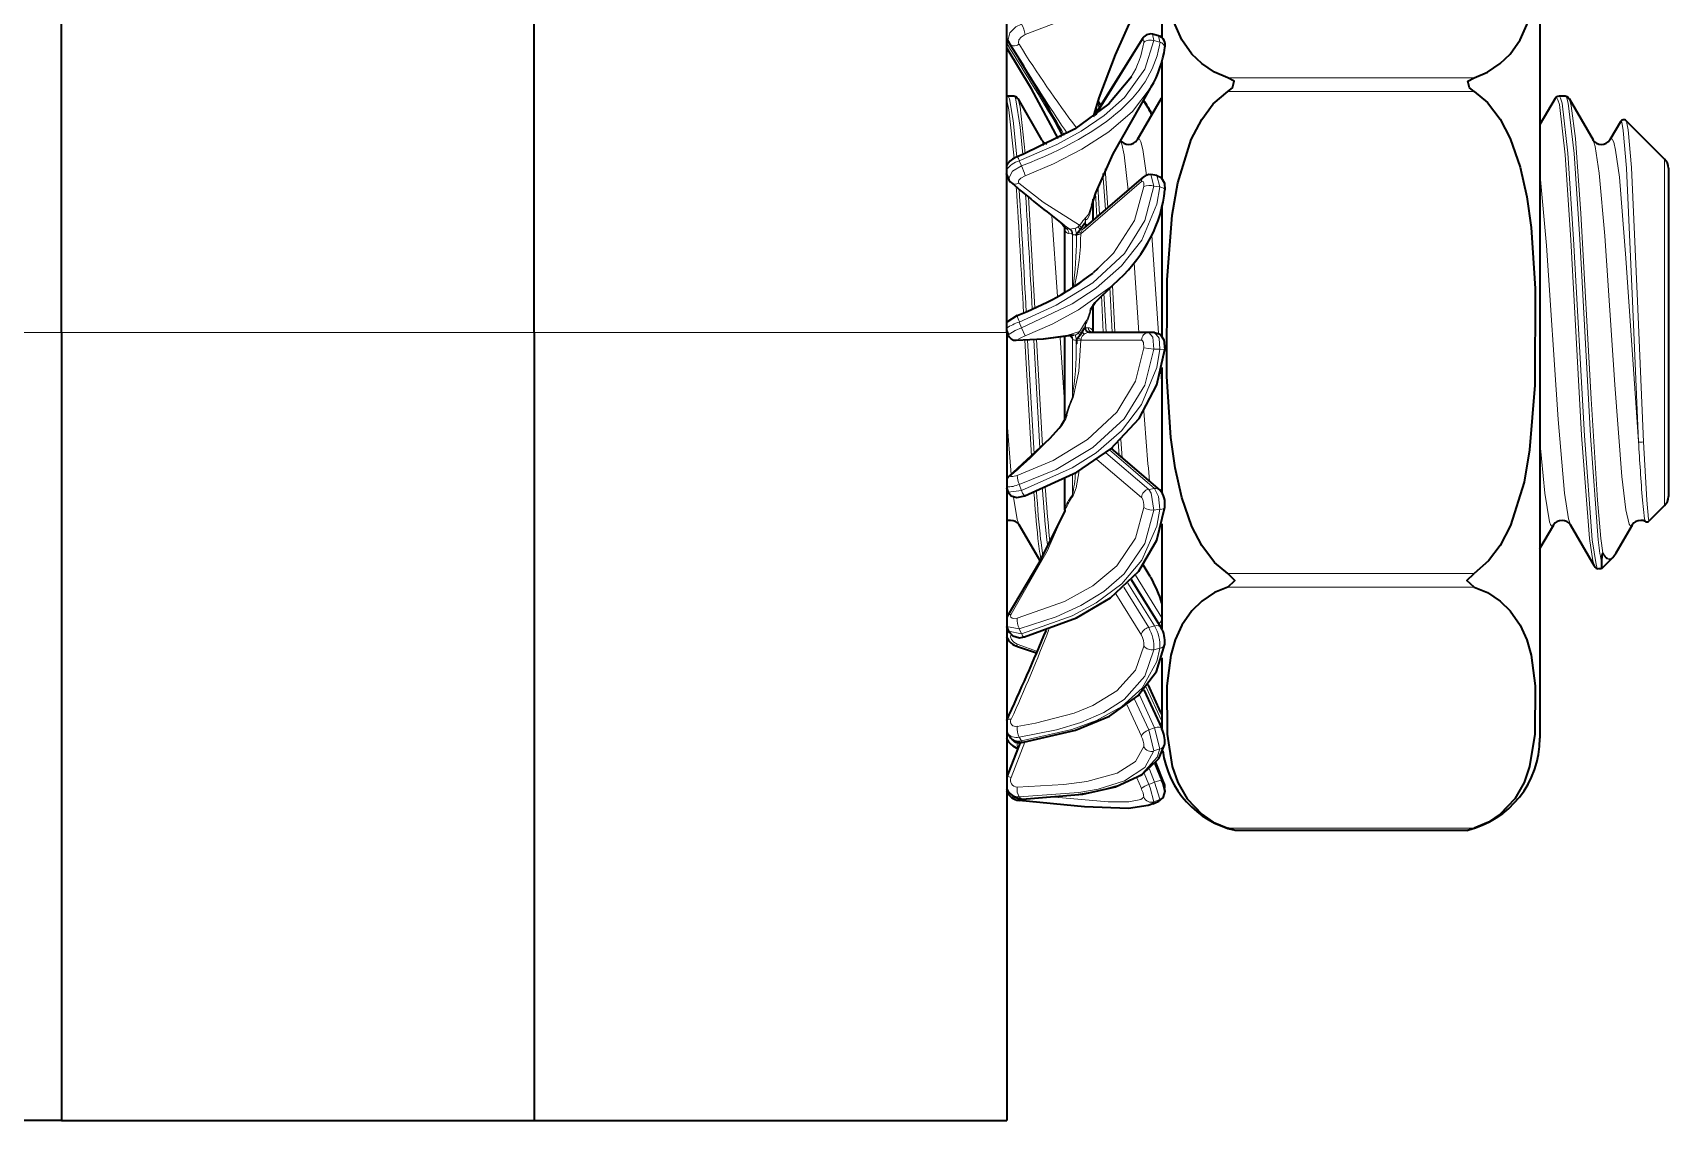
# Model space of a CAD drawing. Extents: x 218 to 1434, y 54 to 743.
# Drawn here: x 257.86 to 268.24, y 405.03 to 411.93 of the extents above; entities that cross this region are included whole.
import ezdxf

# ---------------------------------------------------------------- set-up
doc = ezdxf.new("R2010")
doc.units = 0

msp = doc.modelspace()

# ---------------------------------------------------------------- linework, layer by layer
at = {"color": 7, "lineweight": 35}
for p, q in [((258.045, 410.03), (258.045, 430.97)), ((261.045, 410.03), (261.045, 430.97)), ((264.045, 410.03), (264.045, 430.97))]:
    msp.add_line(p, q, dxfattribs=at)
at = {"color": 7, "lineweight": 35, "ltscale": 0.160492}
for p, q in [((258.045, 410.03), (258.045, 416.45)), ((261.045, 410.03), (261.045, 416.45))]:
    msp.add_line(p, q, dxfattribs=at)
at = {"color": 7, "lineweight": 35, "ltscale": 0.00821}
msp.add_line((265.03, 412.23), (265.03, 411.901), dxfattribs=at)
at = {"color": 7, "lineweight": 35, "ltscale": 0.11937}
msp.add_line((267.43, 412.23), (267.43, 407.455), dxfattribs=at)
at = {"color": 7, "lineweight": 13, "ltscale": 0.000178842}
msp.add_line((264.044, 411.868), (264.048, 411.862), dxfattribs=at)
at = {"color": 7, "lineweight": 35, "ltscale": 0.000723988}
msp.add_line((264.046, 411.893), (264.06, 411.868), dxfattribs=at)
at = {"color": 7, "lineweight": 13, "ltscale": 0.000432022}
msp.add_line((264.048, 411.862), (264.055, 411.877), dxfattribs=at)
at = {"color": 7, "lineweight": 35, "ltscale": 0.000127849}
msp.add_line((264.06, 411.868), (264.063, 411.863), dxfattribs=at)
at = {"color": 7, "lineweight": 35, "ltscale": 0.004242}
msp.add_line((264.153, 411.72), (264.063, 411.863), dxfattribs=at)
at = {"color": 7, "lineweight": 35, "ltscale": 0.014264}
msp.add_line((264.904, 411.891), (264.603, 411.406), dxfattribs=at)
at = {"color": 7, "lineweight": 13, "ltscale": 0.013687}
msp.add_line((264.9, 411.878), (264.612, 411.412), dxfattribs=at)
at = {"color": 7, "lineweight": 13, "ltscale": 0.000342669}
msp.add_line((264.9, 411.878), (264.904, 411.891), dxfattribs=at)
at = {"color": 7, "lineweight": 13, "ltscale": 0.001056}
msp.add_line((264.98, 411.882), (264.971, 411.923), dxfattribs=at)
at = {"color": 7, "lineweight": 35, "ltscale": 0.000962209}
msp.add_line((265.008, 411.913), (264.971, 411.923), dxfattribs=at)
at = {"color": 7, "lineweight": 13, "ltscale": 0.000962981}
msp.add_line((265.017, 411.872), (264.98, 411.882), dxfattribs=at)
at = {"color": 7, "lineweight": 13, "ltscale": 0.001048}
msp.add_line((265.008, 411.913), (265.017, 411.872), dxfattribs=at)
at = {"color": 7, "lineweight": 13, "ltscale": 0.000391014}
msp.add_line((265.022, 411.908), (265.03, 411.921), dxfattribs=at)
at = {"color": 7, "lineweight": 35, "ltscale": 0.000196307}
msp.add_line((264.048, 411.833), (264.045, 411.84), dxfattribs=at)
at = {"color": 7, "lineweight": 35, "ltscale": 0.018457}
msp.add_line((265.03, 411.748), (265.03, 411.01), dxfattribs=at)
at = {"color": 7, "lineweight": 13, "ltscale": 0.039132}
for p, q in [((267.013, 411.647), (265.448, 411.647)), ((267.013, 411.56), (265.448, 411.56)), ((267.013, 408.5), (265.448, 408.5)), ((267.013, 408.414), (265.448, 408.414)), ((267.013, 406.884), (265.448, 406.884))]:
    msp.add_line(p, q, dxfattribs=at)
at = {"color": 7, "lineweight": 35, "ltscale": 0.000257631}
for p, q in [((264.956, 411.58), (264.962, 411.588)), ((264.956, 408.481), (264.962, 408.472))]:
    msp.add_line(p, q, dxfattribs=at)
at = {"color": 7, "lineweight": 35, "ltscale": 0.000151504}
msp.add_line((264.045, 411.53), (264.051, 411.53), dxfattribs=at)
at = {"color": 7, "lineweight": 35, "ltscale": 0.000986481}
for p, q in [((264.09, 411.53), (264.051, 411.53)), ((267.59, 411.53), (267.551, 411.53))]:
    msp.add_line(p, q, dxfattribs=at)
at = {"color": 7, "lineweight": 35, "ltscale": 0.007572}
for p, q in [((264.115, 411.514), (264.267, 411.252)), ((267.615, 411.514), (267.767, 411.252))]:
    msp.add_line(p, q, dxfattribs=at)
at = {"color": 7, "lineweight": 13, "ltscale": 0.000941076}
msp.add_line((264.613, 411.469), (264.619, 411.431), dxfattribs=at)
at = {"color": 7, "lineweight": 13, "ltscale": 0.00115}
msp.add_line((264.622, 411.496), (264.632, 411.452), dxfattribs=at)
at = {"color": 7, "lineweight": 35, "ltscale": 0.000937337}
msp.add_line((264.623, 411.5), (264.642, 411.468), dxfattribs=at)
at = {"color": 7, "lineweight": 35, "ltscale": 0.007571}
msp.add_line((265.026, 411.514), (264.874, 411.252), dxfattribs=at)
at = {"color": 7, "lineweight": 35, "ltscale": 0.000183145}
msp.add_line((265.026, 411.514), (265.03, 411.52), dxfattribs=at)
at = {"color": 7, "lineweight": 13, "ltscale": 0.000171831}
msp.add_line((265.03, 411.519), (265.026, 411.514), dxfattribs=at)
at = {"color": 7, "lineweight": 35, "ltscale": 0.004765}
msp.add_line((267.526, 411.514), (267.43, 411.349), dxfattribs=at)
at = {"color": 7, "lineweight": 35, "ltscale": 0.00333}
msp.add_line((267.941, 411.367), (267.874, 411.252), dxfattribs=at)
at = {"color": 7, "lineweight": 35, "ltscale": 0.008616}
msp.add_line((268.221, 411.13), (267.977, 411.373), dxfattribs=at)
at = {"color": 7, "lineweight": 35, "ltscale": 0.000608872}
msp.add_line((264.396, 411.29), (264.384, 411.269), dxfattribs=at)
at = {"color": 7, "lineweight": 13, "ltscale": 0.051595}
msp.add_line((268.221, 411.13), (268.221, 409.066), dxfattribs=at)
at = {"color": 7, "lineweight": 35, "ltscale": 0.000908734}
msp.add_line((264.042, 411.039), (264.056, 411.005), dxfattribs=at)
at = {"color": 7, "lineweight": 13, "ltscale": 0.000902737}
msp.add_line((264.125, 411.12), (264.139, 411.087), dxfattribs=at)
at = {"color": 7, "lineweight": 13, "ltscale": 0.005711}
msp.add_line((264.656, 411.038), (264.672, 410.81), dxfattribs=at)
at = {"color": 7, "lineweight": 13, "ltscale": 0.006147}
msp.add_line((264.671, 411.069), (264.688, 410.824), dxfattribs=at)
at = {"color": 7, "lineweight": 13, "ltscale": 0.001884}
msp.add_line((264.98, 410.959), (264.96, 411.032), dxfattribs=at)
at = {"color": 7, "lineweight": 35, "ltscale": 0.000940671}
msp.add_line((264.997, 411.027), (264.96, 411.032), dxfattribs=at)
at = {"color": 7, "lineweight": 13, "ltscale": 0.001866}
msp.add_line((264.998, 411.026), (265.017, 410.954), dxfattribs=at)
at = {"color": 7, "lineweight": 35, "ltscale": 0.048939}
msp.add_line((268.245, 411.073), (268.245, 409.115), dxfattribs=at)
at = {"color": 7, "lineweight": 13, "ltscale": 0.012673}
msp.add_line((264.9, 410.988), (264.516, 410.657), dxfattribs=at)
at = {"color": 7, "lineweight": 35, "ltscale": 0.012537}
msp.add_line((264.914, 411.018), (264.534, 410.691), dxfattribs=at)
at = {"color": 7, "lineweight": 13, "ltscale": 0.004521}
msp.add_line((264.623, 410.958), (264.634, 410.778), dxfattribs=at)
at = {"color": 7, "lineweight": 13, "ltscale": 0.000943004}
msp.add_line((265.017, 410.954), (264.98, 410.959), dxfattribs=at)
at = {"color": 7, "lineweight": 13, "ltscale": 0.017628}
msp.add_line((264.183, 410.89), (264.224, 410.186), dxfattribs=at)
at = {"color": 7, "lineweight": 13, "ltscale": 0.000493188}
msp.add_line((264.593, 410.871), (264.592, 410.852), dxfattribs=at)
at = {"color": 7, "lineweight": 13, "ltscale": 0.002763}
msp.add_line((264.592, 410.741), (264.592, 410.852), dxfattribs=at)
at = {"color": 7, "lineweight": 35, "ltscale": 0.00331}
msp.add_line((264.594, 410.743), (264.594, 410.876), dxfattribs=at)
at = {"color": 7, "lineweight": 13, "ltscale": 0.003861}
msp.add_line((264.608, 410.917), (264.617, 410.763), dxfattribs=at)
at = {"color": 7, "lineweight": 35, "ltscale": 0.020493}
msp.add_line((265.03, 410.827), (265.03, 410.007), dxfattribs=at)
at = {"color": 7, "lineweight": 13, "ltscale": 0.012858}
msp.add_line((264.368, 410.258), (264.331, 410.771), dxfattribs=at)
at = {"color": 7, "lineweight": 13, "ltscale": 0.001573}
msp.add_line((264.38, 410.734), (264.425, 410.689), dxfattribs=at)
at = {"color": 7, "lineweight": 13, "ltscale": 0.000244788}
msp.add_line((264.514, 410.718), (264.508, 410.71), dxfattribs=at)
at = {"color": 7, "lineweight": 35, "ltscale": 0.000612081}
msp.add_line((264.524, 410.702), (264.539, 410.722), dxfattribs=at)
at = {"color": 7, "lineweight": 13, "ltscale": 0.000542227}
msp.add_line((264.546, 410.742), (264.539, 410.722), dxfattribs=at)
at = {"color": 7, "lineweight": 13, "ltscale": 9.69684e-05}
msp.add_line((264.539, 410.722), (264.542, 410.721), dxfattribs=at)
at = {"color": 7, "lineweight": 13, "ltscale": 0.000112608}
msp.add_line((264.546, 410.719), (264.542, 410.721), dxfattribs=at)
at = {"color": 7, "lineweight": 13, "ltscale": 0.000365451}
msp.add_line((264.546, 410.742), (264.546, 410.757), dxfattribs=at)
at = {"color": 7, "lineweight": 13, "ltscale": 0.000575256}
msp.add_line((264.546, 410.719), (264.546, 410.742), dxfattribs=at)
at = {"color": 7, "lineweight": 13, "ltscale": 0.000329152}
msp.add_line((264.546, 410.719), (264.557, 410.712), dxfattribs=at)
at = {"color": 7, "lineweight": 13, "ltscale": 0.000354117}
msp.add_line((264.546, 410.719), (264.55, 410.706), dxfattribs=at)
at = {"color": 7, "lineweight": 13, "ltscale": 0.001134}
msp.add_line((264.445, 410.685), (264.409, 410.712), dxfattribs=at)
at = {"color": 7, "lineweight": 35, "ltscale": 0.000991058}
msp.add_line((264.414, 410.654), (264.414, 410.694), dxfattribs=at)
at = {"color": 7, "lineweight": 35, "ltscale": 0.009224}
msp.add_line((264.414, 410.285), (264.414, 410.654), dxfattribs=at)
at = {"color": 7, "lineweight": 13, "ltscale": 0.000120964}
msp.add_line((264.415, 410.693), (264.419, 410.689), dxfattribs=at)
at = {"color": 7, "lineweight": 13, "ltscale": 0.000537223}
msp.add_line((264.415, 410.693), (264.417, 410.672), dxfattribs=at)
at = {"color": 7, "lineweight": 13, "ltscale": 0.000276973}
msp.add_line((264.417, 410.672), (264.424, 410.664), dxfattribs=at)
at = {"color": 7, "lineweight": 13, "ltscale": 0.009633}
msp.add_line((264.417, 410.287), (264.417, 410.672), dxfattribs=at)
at = {"color": 7, "lineweight": 13, "ltscale": 0.000154879}
msp.add_line((264.425, 410.689), (264.419, 410.689), dxfattribs=at)
at = {"color": 7, "lineweight": 13, "ltscale": 0.000513363}
msp.add_line((264.445, 410.685), (264.425, 410.689), dxfattribs=at)
at = {"color": 7, "lineweight": 13, "ltscale": 0.000493463}
msp.add_line((264.458, 410.655), (264.438, 410.659), dxfattribs=at)
at = {"color": 7, "lineweight": 13, "ltscale": 4.73084e-05}
msp.add_line((264.447, 410.685), (264.445, 410.685), dxfattribs=at)
at = {"color": 7, "lineweight": 13, "ltscale": 0.000818168}
msp.add_line((264.479, 410.691), (264.447, 410.685), dxfattribs=at)
at = {"color": 7, "lineweight": 13, "ltscale": 0.000119536}
msp.add_line((264.462, 410.654), (264.458, 410.655), dxfattribs=at)
at = {"color": 7, "lineweight": 13, "ltscale": 0.008475}
msp.add_line((264.462, 410.315), (264.462, 410.654), dxfattribs=at)
at = {"color": 7, "lineweight": 13, "ltscale": 0.000457804}
msp.add_line((264.489, 410.643), (264.488, 410.625), dxfattribs=at)
at = {"color": 7, "lineweight": 35, "ltscale": 0.000195469}
msp.add_line((264.494, 410.662), (264.489, 410.656), dxfattribs=at)
at = {"color": 7, "lineweight": 35, "ltscale": 0.00010376}
msp.add_line((264.489, 410.651), (264.489, 410.656), dxfattribs=at)
at = {"color": 7, "lineweight": 35, "ltscale": 0.000201416}
msp.add_line((264.489, 410.643), (264.489, 410.651), dxfattribs=at)
at = {"color": 7, "lineweight": 35, "ltscale": 0.000655598}
msp.add_line((264.494, 410.662), (264.511, 410.683), dxfattribs=at)
at = {"color": 7, "lineweight": 13, "ltscale": 0.000326582}
msp.add_line((264.508, 410.71), (264.499, 410.701), dxfattribs=at)
at = {"color": 7, "lineweight": 13, "ltscale": 0.000553808}
msp.add_line((264.511, 410.683), (264.499, 410.701), dxfattribs=at)
at = {"color": 7, "lineweight": 35, "ltscale": 0.000364686}
msp.add_line((264.511, 410.683), (264.519, 410.694), dxfattribs=at)
at = {"color": 7, "lineweight": 13, "ltscale": 0.000184437}
msp.add_line((264.516, 410.657), (264.517, 410.664), dxfattribs=at)
at = {"color": 7, "lineweight": 35, "ltscale": 0.000218273}
msp.add_line((264.524, 410.702), (264.519, 410.694), dxfattribs=at)
at = {"color": 7, "lineweight": 13, "ltscale": 0.0156}
msp.add_line((265.008, 410.025), (264.966, 410.647), dxfattribs=at)
at = {"color": 7, "lineweight": 35, "ltscale": 0.00101}
msp.add_line((264.624, 410.435), (264.593, 410.409), dxfattribs=at)
at = {"color": 7, "lineweight": 13, "ltscale": 0.011061}
msp.add_line((264.883, 410.03), (264.854, 410.472), dxfattribs=at)
at = {"color": 7, "lineweight": 13, "ltscale": 0.007109}
msp.add_line((264.7, 410.315), (264.715, 410.031), dxfattribs=at)
at = {"color": 7, "lineweight": 35, "ltscale": 0.001347}
msp.add_line((264.716, 410.329), (264.756, 410.366), dxfattribs=at)
at = {"color": 7, "lineweight": 13, "ltscale": 0.007475}
msp.add_line((264.716, 410.33), (264.732, 410.031), dxfattribs=at)
at = {"color": 7, "lineweight": 13, "ltscale": 0.003934}
msp.add_line((264.592, 410.043), (264.592, 410.2), dxfattribs=at)
at = {"color": 7, "lineweight": 35, "ltscale": 0.004365}
msp.add_line((264.594, 410.03), (264.594, 410.205), dxfattribs=at)
at = {"color": 7, "lineweight": 13, "ltscale": 0.00583}
msp.add_line((264.646, 410.264), (264.658, 410.031), dxfattribs=at)
at = {"color": 7, "lineweight": 13, "ltscale": 0.006238}
msp.add_line((264.662, 410.28), (264.676, 410.031), dxfattribs=at)
at = {"color": 7, "lineweight": 35, "ltscale": 0.001982}
msp.add_line((264.111, 410.138), (264.045, 410.095), dxfattribs=at)
at = {"color": 7, "lineweight": 13, "ltscale": 0.000992786}
msp.add_line((264.125, 410.096), (264.139, 410.059), dxfattribs=at)
at = {"color": 7, "lineweight": 13, "ltscale": 0.001528}
msp.add_line((264.546, 410.097), (264.514, 410.045), dxfattribs=at)
at = {"color": 7, "lineweight": 13, "ltscale": 0.000308231}
msp.add_line((264.546, 410.085), (264.546, 410.097), dxfattribs=at)
at = {"color": 7, "lineweight": 13, "ltscale": 0.075}
for p, q in [((258.045, 410.03), (255.045, 410.03)), ((258.045, 410.03), (261.045, 410.03)), ((261.045, 410.03), (264.045, 410.03))]:
    msp.add_line(p, q, dxfattribs=at)
at = {"color": 7, "lineweight": 35, "ltscale": 0.125}
for p, q in [((258.045, 410.03), (258.045, 405.03)), ((258.045, 410.03), (258.045, 405.03)), ((261.045, 410.03), (261.045, 405.03)), ((261.045, 410.03), (261.045, 405.03)), ((264.045, 410.03), (264.045, 405.03))]:
    msp.add_line(p, q, dxfattribs=at)
at = {"color": 7, "lineweight": 35, "ltscale": 0.000698303}
msp.add_line((264.045, 410.04), (264.054, 410.014), dxfattribs=at)
at = {"color": 7, "lineweight": 13, "ltscale": 0.001392}
msp.add_line((264.139, 410.059), (264.162, 410.008), dxfattribs=at)
at = {"color": 7, "lineweight": 13, "ltscale": 0.011039}
msp.add_line((264.414, 409.555), (264.385, 409.996), dxfattribs=at)
at = {"color": 7, "lineweight": 35, "ltscale": 0.013058}
msp.add_line((264.414, 409.478), (264.414, 410), dxfattribs=at)
at = {"color": 7, "lineweight": 13, "ltscale": 0.012652}
msp.add_line((264.417, 409.494), (264.417, 410), dxfattribs=at)
at = {"color": 7, "lineweight": 13, "ltscale": 0.00037083}
msp.add_line((264.458, 409.995), (264.447, 410.006), dxfattribs=at)
at = {"color": 7, "lineweight": 13, "ltscale": 0.000320915}
msp.add_line((264.458, 409.995), (264.457, 410.008), dxfattribs=at)
at = {"color": 7, "lineweight": 13, "ltscale": 0.00016727}
msp.add_line((264.462, 409.99), (264.458, 409.995), dxfattribs=at)
at = {"color": 7, "lineweight": 13, "ltscale": 0.009237}
msp.add_line((264.462, 409.99), (264.462, 409.621), dxfattribs=at)
at = {"color": 7, "lineweight": 13, "ltscale": 0.00073323}
msp.add_line((264.489, 409.986), (264.479, 410.014), dxfattribs=at)
at = {"color": 7, "lineweight": 35, "ltscale": 0.000200363}
msp.add_line((264.494, 409.993), (264.489, 409.987), dxfattribs=at)
at = {"color": 7, "lineweight": 35, "ltscale": 0.0001091}
msp.add_line((264.489, 409.986), (264.489, 409.982), dxfattribs=at)
at = {"color": 7, "lineweight": 35, "ltscale": 0.000661528}
msp.add_line((264.494, 409.993), (264.511, 410.014), dxfattribs=at)
at = {"color": 7, "lineweight": 13, "ltscale": 0.000585033}
msp.add_line((264.494, 409.993), (264.517, 409.988), dxfattribs=at)
at = {"color": 7, "lineweight": 13, "ltscale": 0.00035937}
msp.add_line((264.508, 410.036), (264.499, 410.026), dxfattribs=at)
at = {"color": 7, "lineweight": 13, "ltscale": 0.000418114}
msp.add_line((264.511, 410.014), (264.499, 410.026), dxfattribs=at)
at = {"color": 7, "lineweight": 13, "ltscale": 0.0002656}
msp.add_line((264.514, 410.045), (264.508, 410.036), dxfattribs=at)
at = {"color": 7, "lineweight": 13, "ltscale": 0.000370909}
msp.add_line((264.519, 410.026), (264.508, 410.036), dxfattribs=at)
at = {"color": 7, "lineweight": 35, "ltscale": 0.00038327}
msp.add_line((264.511, 410.014), (264.519, 410.026), dxfattribs=at)
at = {"color": 7, "lineweight": 13, "ltscale": 0.00019353}
msp.add_line((264.516, 409.981), (264.517, 409.988), dxfattribs=at)
at = {"color": 7, "lineweight": 35, "ltscale": 0.000236686}
msp.add_line((264.524, 410.035), (264.519, 410.026), dxfattribs=at)
at = {"color": 7, "lineweight": 35, "ltscale": 0.000702497}
msp.add_line((264.524, 410.035), (264.539, 410.059), dxfattribs=at)
at = {"color": 7, "lineweight": 13, "ltscale": 0.00052441}
msp.add_line((264.524, 410.035), (264.537, 410.019), dxfattribs=at)
at = {"color": 7, "lineweight": 13, "ltscale": 0.000665593}
msp.add_line((264.546, 410.085), (264.539, 410.059), dxfattribs=at)
at = {"color": 7, "lineweight": 13, "ltscale": 9.68332e-05}
msp.add_line((264.539, 410.059), (264.542, 410.06), dxfattribs=at)
at = {"color": 7, "lineweight": 13, "ltscale": 9.99713e-05}
msp.add_line((264.546, 410.06), (264.542, 410.06), dxfattribs=at)
at = {"color": 7, "lineweight": 13, "ltscale": 0.000617218}
msp.add_line((264.546, 410.06), (264.546, 410.085), dxfattribs=at)
at = {"color": 7, "lineweight": 13, "ltscale": 0.000405121}
msp.add_line((264.546, 410.06), (264.563, 410.06), dxfattribs=at)
at = {"color": 7, "lineweight": 35, "ltscale": 0.009521}
msp.add_line((264.947, 410.03), (264.566, 410.03), dxfattribs=at)
at = {"color": 7, "lineweight": 13, "ltscale": 0.000316775}
msp.add_line((264.592, 410.043), (264.592, 410.03), dxfattribs=at)
at = {"color": 7, "lineweight": 13, "ltscale": 0.00032398}
msp.add_line((264.594, 410.03), (264.592, 410.043), dxfattribs=at)
at = {"color": 7, "lineweight": 35, "ltscale": 0.000931549}
msp.add_line((264.984, 410.03), (264.947, 410.03), dxfattribs=at)
at = {"color": 7, "lineweight": 13, "ltscale": 0.000417403}
msp.add_line((264.106, 409.98), (264.122, 409.984), dxfattribs=at)
at = {"color": 7, "lineweight": 13, "ltscale": 0.01844}
msp.add_line((264.161, 409.982), (264.202, 409.245), dxfattribs=at)
at = {"color": 7, "lineweight": 13, "ltscale": 0.018079}
msp.add_line((264.178, 409.982), (264.219, 409.26), dxfattribs=at)
at = {"color": 7, "lineweight": 13, "ltscale": 0.017236}
msp.add_line((264.217, 409.984), (264.256, 409.295), dxfattribs=at)
at = {"color": 7, "lineweight": 13, "ltscale": 0.016854}
msp.add_line((264.235, 409.985), (264.272, 409.311), dxfattribs=at)
at = {"color": 7, "lineweight": 13, "ltscale": 0.000110637}
msp.add_line((264.489, 409.958), (264.488, 409.954), dxfattribs=at)
at = {"color": 7, "lineweight": 35, "ltscale": 0.000582886}
msp.add_line((264.489, 409.982), (264.489, 409.958), dxfattribs=at)
at = {"color": 7, "lineweight": 13, "ltscale": 0.000681799}
msp.add_line((264.489, 409.982), (264.516, 409.981), dxfattribs=at)
at = {"color": 7, "lineweight": 13, "ltscale": 0.009604}
msp.add_line((264.9, 409.982), (264.516, 409.981), dxfattribs=at)
at = {"color": 7, "lineweight": 13, "ltscale": 0.001623}
msp.add_line((264.916, 409.932), (264.98, 409.924), dxfattribs=at)
at = {"color": 7, "lineweight": 13, "ltscale": 0.000936217}
msp.add_line((265.017, 409.925), (264.98, 409.924), dxfattribs=at)
at = {"color": 7, "lineweight": 13, "ltscale": 0.000788781}
msp.add_line((265.017, 409.925), (265.049, 409.922), dxfattribs=at)
at = {"color": 7, "lineweight": 13, "ltscale": 0.002364}
msp.add_line((265.03, 409.688), (265.024, 409.782), dxfattribs=at)
at = {"color": 7, "lineweight": 35, "ltscale": 0.019843}
msp.add_line((265.03, 409.808), (265.03, 409.014), dxfattribs=at)
at = {"color": 7, "lineweight": 13, "ltscale": 0.000222666}
msp.add_line((264.462, 409.621), (264.464, 409.612), dxfattribs=at)
at = {"color": 7, "lineweight": 13, "ltscale": 0.008814}
msp.add_line((264.073, 409.128), (264.045, 409.48), dxfattribs=at)
at = {"color": 7, "lineweight": 13, "ltscale": 0.000403508}
msp.add_line((264.417, 409.494), (264.415, 409.478), dxfattribs=at)
at = {"color": 7, "lineweight": 13, "ltscale": 0.008927}
msp.add_line((264.947, 409.034), (264.675, 409.267), dxfattribs=at)
at = {"color": 7, "lineweight": 13, "ltscale": 0.009426}
msp.add_line((264.697, 409.285), (264.984, 409.039), dxfattribs=at)
at = {"color": 7, "lineweight": 35, "ltscale": 0.010164}
msp.add_line((264.709, 409.294), (265.017, 409.029), dxfattribs=at)
at = {"color": 7, "lineweight": 13, "ltscale": 0.000340132}
msp.add_line((264.716, 409.3), (264.717, 409.287), dxfattribs=at)
at = {"color": 7, "lineweight": 13, "ltscale": 0.002077}
msp.add_line((264.753, 409.334), (264.758, 409.251), dxfattribs=at)
at = {"color": 7, "lineweight": 13, "ltscale": 0.002881}
msp.add_line((264.77, 409.35), (264.777, 409.235), dxfattribs=at)
at = {"color": 7, "lineweight": 13, "ltscale": 0.009292}
msp.add_line((268.087, 409.337), (268.108, 408.966), dxfattribs=at)
at = {"color": 7, "lineweight": 13, "ltscale": 0.00927}
msp.add_line((264.9, 408.983), (264.618, 409.224), dxfattribs=at)
at = {"color": 7, "lineweight": 35, "ltscale": 0.00053834}
msp.add_line((264.058, 409.115), (264.045, 409.099), dxfattribs=at)
at = {"color": 7, "lineweight": 13, "ltscale": 0.000424876}
msp.add_line((264.074, 409.123), (264.058, 409.115), dxfattribs=at)
at = {"color": 7, "lineweight": 13, "ltscale": 0.000978518}
msp.add_line((264.125, 409.065), (264.139, 409.028), dxfattribs=at)
at = {"color": 7, "lineweight": 35, "ltscale": 0.005003}
msp.add_line((264.414, 408.902), (264.414, 409.102), dxfattribs=at)
at = {"color": 7, "lineweight": 13, "ltscale": 0.004425}
msp.add_line((264.417, 408.926), (264.417, 409.103), dxfattribs=at)
at = {"color": 7, "lineweight": 13, "ltscale": 0.003185}
msp.add_line((264.462, 409.127), (264.462, 408.999), dxfattribs=at)
at = {"color": 7, "lineweight": 13, "ltscale": 0.003364}
msp.add_line((268.221, 409.066), (268.221, 408.931), dxfattribs=at)
at = {"color": 7, "lineweight": 35, "ltscale": 0.003191}
msp.add_line((268.245, 409.115), (268.245, 408.988), dxfattribs=at)
at = {"color": 7, "lineweight": 35, "ltscale": 0.000709274}
msp.add_line((264.044, 409.043), (264.054, 409.017), dxfattribs=at)
at = {"color": 7, "lineweight": 13, "ltscale": 0.00214}
msp.add_line((264.054, 409.017), (264.139, 409.028), dxfattribs=at)
at = {"color": 7, "lineweight": 13, "ltscale": 0.000265548}
msp.add_line((264.462, 408.999), (264.464, 408.989), dxfattribs=at)
at = {"color": 7, "lineweight": 13, "ltscale": 0.000939914}
msp.add_line((264.984, 409.039), (264.947, 409.034), dxfattribs=at)
at = {"color": 7, "lineweight": 13, "ltscale": 0.000325617}
msp.add_line((264.415, 408.915), (264.414, 408.902), dxfattribs=at)
at = {"color": 7, "lineweight": 13, "ltscale": 0.000253592}
msp.add_line((264.418, 408.908), (264.414, 408.899), dxfattribs=at)
at = {"color": 7, "lineweight": 35, "ltscale": 8.36454e-05}
msp.add_line((264.415, 408.902), (264.414, 408.899), dxfattribs=at)
at = {"color": 7, "lineweight": 13, "ltscale": 0.000288735}
msp.add_line((264.417, 408.926), (264.415, 408.915), dxfattribs=at)
at = {"color": 7, "lineweight": 13, "ltscale": 0.000946257}
msp.add_line((265.017, 408.908), (264.98, 408.902), dxfattribs=at)
at = {"color": 7, "lineweight": 35, "ltscale": 0.003435}
msp.add_line((268.221, 408.931), (268.124, 408.834), dxfattribs=at)
at = {"color": 7, "lineweight": 35, "ltscale": 0.006609}
msp.add_line((264.257, 408.58), (264.124, 408.809), dxfattribs=at)
at = {"color": 7, "lineweight": 35, "ltscale": 0.01664}
msp.add_line((265.03, 408.815), (265.03, 408.149), dxfattribs=at)
at = {"color": 7, "lineweight": 35, "ltscale": 0.004302}
msp.add_line((267.43, 408.66), (267.517, 408.809), dxfattribs=at)
at = {"color": 7, "lineweight": 35, "ltscale": 0.00757}
msp.add_line((267.776, 408.547), (267.624, 408.809), dxfattribs=at)
at = {"color": 7, "lineweight": 35, "ltscale": 0.005112}
msp.add_line((267.914, 408.632), (268.017, 408.809), dxfattribs=at)
at = {"color": 7, "lineweight": 13, "ltscale": 0.002584}
msp.add_line((264.261, 408.714), (264.274, 408.611), dxfattribs=at)
at = {"color": 7, "lineweight": 13, "ltscale": 0.001151}
msp.add_line((264.3, 408.714), (264.306, 408.668), dxfattribs=at)
at = {"color": 7, "lineweight": 13, "ltscale": 0.000675882}
msp.add_line((264.317, 408.723), (264.321, 408.696), dxfattribs=at)
at = {"color": 7, "lineweight": 13, "ltscale": 0.002306}
msp.add_line((267.817, 408.723), (267.829, 408.632), dxfattribs=at)
at = {"color": 7, "lineweight": 35, "ltscale": 0.002151}
msp.add_line((264.956, 408.481), (264.912, 408.555), dxfattribs=at)
at = {"color": 7, "lineweight": 35, "ltscale": 0.002551}
msp.add_line((267.892, 408.602), (267.82, 408.53), dxfattribs=at)
at = {"color": 7, "lineweight": 35, "ltscale": 0.001141}
msp.add_line((267.82, 408.576), (267.82, 408.53), dxfattribs=at)
at = {"color": 7, "lineweight": 35, "ltscale": 0.000130483}
msp.add_line((267.829, 408.632), (267.826, 408.628), dxfattribs=at)
at = {"color": 7, "lineweight": 13, "ltscale": 0.000780697}
msp.add_line((267.914, 408.632), (267.896, 408.607), dxfattribs=at)
at = {"color": 7, "lineweight": 13, "ltscale": 0.008003}
msp.add_line((264.815, 408.44), (264.984, 408.168), dxfattribs=at)
at = {"color": 7, "lineweight": 35, "ltscale": 0.008998}
msp.add_line((264.836, 408.462), (265.026, 408.156), dxfattribs=at)
at = {"color": 7, "lineweight": 13, "ltscale": 0.007965}
msp.add_line((264.862, 408.49), (265.03, 408.22), dxfattribs=at)
at = {"color": 7, "lineweight": 35, "ltscale": 0.000491333}
msp.add_line((267.82, 408.53), (267.801, 408.53), dxfattribs=at)
at = {"color": 7, "lineweight": 13, "ltscale": 0.00768}
msp.add_line((264.9, 408.11), (264.738, 408.371), dxfattribs=at)
at = {"color": 7, "lineweight": 13, "ltscale": 0.007522}
msp.add_line((264.947, 408.158), (264.788, 408.414), dxfattribs=at)
at = {"color": 7, "lineweight": 35, "ltscale": 0.000194602}
msp.add_line((264.048, 408.228), (264.045, 408.221), dxfattribs=at)
at = {"color": 7, "lineweight": 13, "ltscale": 0.002106}
msp.add_line((264.125, 408.149), (264.043, 408.165), dxfattribs=at)
at = {"color": 7, "lineweight": 35, "ltscale": 0.000861842}
msp.add_line((264.043, 408.165), (264.056, 408.134), dxfattribs=at)
at = {"color": 7, "lineweight": 13, "ltscale": 0.002113}
msp.add_line((264.056, 408.134), (264.139, 408.118), dxfattribs=at)
at = {"color": 7, "lineweight": 13, "ltscale": 0.000863501}
msp.add_line((264.125, 408.149), (264.139, 408.118), dxfattribs=at)
at = {"color": 7, "lineweight": 13, "ltscale": 0.00096073}
msp.add_line((264.984, 408.168), (264.947, 408.158), dxfattribs=at)
at = {"color": 7, "lineweight": 13, "ltscale": 0.003414}
msp.add_line((264.24, 408.006), (264.111, 408.052), dxfattribs=at)
at = {"color": 7, "lineweight": 35, "ltscale": 0.003206}
msp.add_line((264.234, 407.994), (264.114, 408.036), dxfattribs=at)
at = {"color": 7, "lineweight": 13, "ltscale": 0.000967825}
msp.add_line((265.017, 408.027), (264.98, 408.017), dxfattribs=at)
at = {"color": 7, "lineweight": 35, "ltscale": 0.011279}
msp.add_line((265.03, 407.966), (265.03, 407.515), dxfattribs=at)
at = {"color": 7, "lineweight": 13, "ltscale": 0.005365}
msp.add_line((264.947, 407.508), (264.857, 407.703), dxfattribs=at)
at = {"color": 7, "lineweight": 13, "ltscale": 0.005788}
msp.add_line((264.887, 407.731), (264.984, 407.521), dxfattribs=at)
at = {"color": 7, "lineweight": 35, "ltscale": 0.006752}
msp.add_line((264.916, 407.762), (265.029, 407.517), dxfattribs=at)
at = {"color": 7, "lineweight": 13, "ltscale": 0.005951}
msp.add_line((264.93, 407.779), (265.03, 407.563), dxfattribs=at)
at = {"color": 7, "lineweight": 35, "ltscale": 0.004863}
msp.add_line((265.023, 407.618), (264.943, 407.795), dxfattribs=at)
at = {"color": 7, "lineweight": 13, "ltscale": 0.00542}
msp.add_line((264.9, 407.468), (264.809, 407.665), dxfattribs=at)
at = {"color": 7, "lineweight": 35, "ltscale": 0.000448503}
msp.add_line((265.023, 407.618), (265.03, 407.601), dxfattribs=at)
at = {"color": 7, "lineweight": 35, "ltscale": 0.000206131}
msp.add_line((264.045, 407.497), (264.049, 407.49), dxfattribs=at)
at = {"color": 7, "lineweight": 13, "ltscale": 0.000983886}
msp.add_line((264.984, 407.521), (264.947, 407.508), dxfattribs=at)
at = {"color": 7, "lineweight": 13, "ltscale": 0.003465}
msp.add_line((264.98, 407.374), (264.947, 407.508), dxfattribs=at)
at = {"color": 7, "lineweight": 13, "ltscale": 0.003459}
msp.add_line((264.984, 407.521), (265.017, 407.387), dxfattribs=at)
at = {"color": 7, "lineweight": 35, "ltscale": 0.005855}
msp.add_line((264.131, 407.428), (264.045, 407.21), dxfattribs=at)
at = {"color": 7, "lineweight": 35, "ltscale": 0.000665599}
msp.add_line((264.049, 407.49), (264.062, 407.467), dxfattribs=at)
at = {"color": 7, "lineweight": 13, "ltscale": 0.006008}
msp.add_line((264.074, 407.206), (264.16, 407.431), dxfattribs=at)
at = {"color": 7, "lineweight": 13, "ltscale": 0.000405793}
msp.add_line((264.127, 407.419), (264.111, 407.423), dxfattribs=at)
at = {"color": 7, "lineweight": 13, "ltscale": 0.000667858}
msp.add_line((264.125, 407.461), (264.139, 407.438), dxfattribs=at)
at = {"color": 7, "lineweight": 13, "ltscale": 0.000990692}
msp.add_line((265.017, 407.387), (264.98, 407.374), dxfattribs=at)
at = {"color": 7, "lineweight": 35, "ltscale": 0.002905}
msp.add_line((264.986, 407.295), (265.03, 407.187), dxfattribs=at)
at = {"color": 7, "lineweight": 13, "ltscale": 0.002593}
msp.add_line((264.991, 407.3), (265.03, 407.204), dxfattribs=at)
at = {"color": 7, "lineweight": 35, "ltscale": 0.003585}
msp.add_line((265.045, 407.168), (264.992, 407.301), dxfattribs=at)
at = {"color": 7, "lineweight": 13, "ltscale": 0.00185}
msp.add_line((264.9, 407.136), (264.872, 407.204), dxfattribs=at)
at = {"color": 7, "lineweight": 13, "ltscale": 0.001904}
msp.add_line((264.947, 407.162), (264.918, 407.233), dxfattribs=at)
at = {"color": 7, "lineweight": 13, "ltscale": 0.002204}
msp.add_line((264.951, 407.258), (264.984, 407.177), dxfattribs=at)
at = {"color": 7, "lineweight": 13, "ltscale": 0.000184488}
msp.add_line((265.026, 407.198), (265.03, 407.204), dxfattribs=at)
at = {"color": 7, "lineweight": 13, "ltscale": 0.001018}
msp.add_line((265.03, 407.204), (265.046, 407.167), dxfattribs=at)
at = {"color": 7, "lineweight": 35, "ltscale": 0.000442916}
msp.add_line((264.071, 407.101), (264.085, 407.09), dxfattribs=at)
at = {"color": 7, "lineweight": 13, "ltscale": 0.00044777}
msp.add_line((264.125, 407.082), (264.139, 407.071), dxfattribs=at)
at = {"color": 7, "lineweight": 13, "ltscale": 0.00099873}
msp.add_line((264.984, 407.177), (264.947, 407.162), dxfattribs=at)
at = {"color": 7, "lineweight": 13, "ltscale": 0.000144123}
msp.add_line((264.139, 407.071), (264.145, 407.069), dxfattribs=at)
at = {"color": 7, "lineweight": 35, "ltscale": 0.000807506}
msp.add_line((264.973, 407.039), (264.943, 407.028), dxfattribs=at)
at = {"color": 7, "lineweight": 13, "ltscale": 0.001004}
msp.add_line((265.017, 407.066), (264.98, 407.051), dxfattribs=at)
at = {"color": 7, "lineweight": 35, "ltscale": 0.001228}
for p, q in [((265.495, 406.87), (265.448, 406.884)), ((266.966, 406.87), (267.013, 406.884))]:
    msp.add_line(p, q, dxfattribs=at)
at = {"color": 7, "lineweight": 35, "ltscale": 0.036768}
msp.add_line((266.966, 406.87), (265.495, 406.87), dxfattribs=at)
at = {"color": 7, "lineweight": 35, "ltscale": 0.075}
for p, q in [((258.045, 405.03), (255.045, 405.03)), ((258.045, 405.03), (261.045, 405.03)), ((261.045, 405.03), (264.045, 405.03))]:
    msp.add_line(p, q, dxfattribs=at)
at = {"color": 7, "lineweight": 13}
for points in [[(264.162, 411.92), (264.524, 412.059), (264.699, 412.146), (264.835, 412.233), (264.945, 412.329), (265.023, 412.443)], [(264.062, 411.865), (264.054, 411.89), (264.066, 411.931), (264.102, 411.969), (264.139, 411.987)], [(264.122, 411.859), (264.119, 411.868), (264.122, 411.887), (264.136, 411.905), (264.162, 411.92)], [(264.98, 411.882), (264.922, 411.7), (264.793, 411.522), (264.664, 411.407), (264.518, 411.308), (264.364, 411.224), (264.125, 411.12)], [(264.916, 411.869), (264.916, 411.883), (264.914, 411.887), (264.913, 411.888), (264.912, 411.888), (264.91, 411.888), (264.905, 411.884), (264.9, 411.878)], [(264.162, 411.024), (264.343, 411.101), (264.523, 411.193), (264.694, 411.304), (264.843, 411.433), (264.956, 411.58)], [(264.045, 411.505), (264.059, 411.443), (264.092, 411.136)], [(264.051, 411.53), (264.052, 411.53), (264.055, 411.528), (264.057, 411.525), (264.063, 411.512), (264.087, 411.376), (264.109, 411.144)], [(264.09, 411.53), (264.092, 411.53), (264.095, 411.528), (264.098, 411.523), (264.104, 411.507), (264.131, 411.332), (264.147, 411.159)], [(264.115, 411.514), (264.12, 411.502), (264.13, 411.462), (264.163, 411.166)], [(267.533, 411.52), (267.535, 411.52), (267.537, 411.519), (267.54, 411.515), (267.544, 411.506), (267.553, 411.476), (267.59, 411.158), (267.626, 410.618), (267.694, 409.378), (267.744, 408.722)], [(267.551, 411.53), (267.553, 411.53), (267.554, 411.529), (267.557, 411.525), (267.561, 411.516), (267.57, 411.486), (267.607, 411.167), (267.643, 410.623), (267.712, 409.375), (267.761, 408.714)], [(267.59, 411.53), (267.592, 411.53), (267.594, 411.529), (267.597, 411.525), (267.601, 411.516), (267.61, 411.485), (267.647, 411.166), (267.683, 410.622), (267.751, 409.375), (267.8, 408.714)], [(267.615, 411.514), (267.619, 411.504), (267.628, 411.468), (267.655, 411.262), (267.69, 410.786), (267.755, 409.608), (267.796, 408.966), (267.817, 408.723)], [(268.055, 409.339), (268.017, 410.228), (267.979, 411.072), (267.959, 411.312), (267.949, 411.364), (267.946, 411.369)], [(268.087, 409.337), (268.049, 410.229), (268.01, 411.076), (267.99, 411.316), (267.98, 411.368), (267.978, 411.372), (267.977, 411.373)], [(264.817, 410.934), (264.791, 411.157), (264.776, 411.226), (264.767, 411.252)], [(264.932, 411.028), (264.91, 411.191), (264.897, 411.239), (264.891, 411.253), (264.888, 411.257), (264.884, 411.259), (264.883, 411.26)], [(268.008, 408.801), (268.004, 408.802), (268.002, 408.805), (267.997, 408.813), (267.975, 408.904), (267.95, 409.115), (267.905, 409.698), (267.841, 410.643), (267.806, 411.04), (267.78, 411.211), (267.767, 411.252)], [(268.055, 409.339), (267.976, 410.502), (267.934, 411.016), (267.91, 411.187), (267.898, 411.238), (267.891, 411.253), (267.888, 411.257), (267.884, 411.259), (267.883, 411.26)], [(264.056, 411.005), (264.081, 411.053), (264.139, 411.087)], [(264.122, 410.978), (264.119, 410.983), (264.119, 410.99), (264.122, 410.996), (264.135, 411.01), (264.162, 411.024)], [(267.624, 408.809), (267.611, 408.848), (267.586, 409.01), (267.545, 409.478), (267.471, 410.583), (267.43, 411.047)], [(264.508, 410.71), (264.276, 410.858), (264.122, 410.978)], [(264.98, 410.959), (264.921, 410.74), (264.792, 410.532), (264.592, 410.346), (264.36, 410.203), (264.125, 410.096)], [(264.139, 410.059), (264.46, 410.212), (264.614, 410.312), (264.774, 410.452), (264.902, 410.616), (264.997, 410.844), (265.017, 410.954)], [(264.916, 410.956), (264.857, 410.74), (264.722, 410.533), (264.624, 410.435)], [(264.916, 410.956), (264.915, 410.978), (264.913, 410.986), (264.91, 410.989), (264.906, 410.99), (264.903, 410.99), (264.9, 410.988)], [(264.546, 410.742), (264.557, 410.752), (264.571, 410.774), (264.592, 410.852)], [(264.546, 410.757), (264.565, 410.778), (264.584, 410.835)], [(264.162, 410.008), (264.333, 410.083), (264.501, 410.174), (264.716, 410.329)], [(264.054, 410.014), (264.099, 410.042), (264.139, 410.059)], [(264.122, 409.984), (264.12, 409.984), (264.119, 409.985), (264.119, 409.986), (264.122, 409.989), (264.135, 409.996), (264.162, 410.008)], [(264.508, 410.036), (264.433, 410.012), (264.276, 409.991), (264.122, 409.984)], [(264.98, 409.924), (264.972, 410.001), (264.947, 410.03)], [(264.984, 410.03), (265.012, 409.993), (265.017, 409.925)], [(264.916, 409.932), (264.863, 409.721), (264.745, 409.524), (264.559, 409.35), (264.339, 409.218), (264.111, 409.122)], [(264.98, 409.924), (264.921, 409.695), (264.791, 409.482), (264.591, 409.299), (264.358, 409.161), (264.125, 409.065)], [(264.139, 409.028), (264.46, 409.17), (264.613, 409.267), (264.774, 409.406), (264.901, 409.572), (264.997, 409.807), (265.017, 409.925)], [(264.516, 409.981), (264.503, 409.784), (264.469, 409.626), (264.464, 409.612)], [(264.916, 409.932), (264.914, 409.966), (264.908, 409.977), (264.903, 409.982), (264.9, 409.982)], [(267.508, 408.801), (267.504, 408.802), (267.502, 408.804), (267.497, 408.811), (267.491, 408.829), (267.461, 409.01), (267.43, 409.34)], [(264.111, 409.122), (264.085, 409.115), (264.075, 409.115), (264.072, 409.115), (264.07, 409.116), (264.07, 409.118), (264.07, 409.119), (264.074, 409.123)], [(264.506, 409.151), (264.485, 409.043), (264.47, 408.999), (264.464, 408.989)], [(264.124, 408.809), (264.112, 408.843), (264.089, 408.985)], [(264.98, 408.902), (264.963, 409.01), (264.947, 409.034)], [(264.984, 409.039), (265.009, 408.99), (265.017, 408.908)], [(268.08, 408.966), (268.094, 408.848), (268.098, 408.833), (268.1, 408.83)], [(268.108, 408.966), (268.119, 408.846), (268.121, 408.837), (268.122, 408.834), (268.124, 408.834)], [(264.074, 408.242), (264.301, 408.643), (264.414, 408.899)], [(264.916, 408.919), (264.863, 408.725), (264.745, 408.55), (264.592, 408.422), (264.413, 408.323), (264.111, 408.217)], [(264.98, 408.902), (264.921, 408.69), (264.791, 408.499), (264.662, 408.387), (264.515, 408.297), (264.359, 408.226), (264.125, 408.149)], [(264.139, 408.118), (264.46, 408.232), (264.614, 408.314), (264.775, 408.435), (264.902, 408.584), (264.997, 408.8), (265.017, 408.908)], [(267.744, 408.722), (267.765, 408.58), (267.776, 408.547)], [(267.761, 408.714), (267.786, 408.557), (267.794, 408.535), (267.797, 408.532), (267.798, 408.531), (267.801, 408.53)], [(267.892, 408.602), (267.878, 408.592), (267.87, 408.59), (267.855, 408.593), (267.846, 408.601), (267.826, 408.628)], [(267.896, 408.607), (267.881, 408.596), (267.873, 408.594), (267.859, 408.598), (267.849, 408.605), (267.829, 408.632)], [(264.111, 408.217), (264.089, 408.215), (264.08, 408.217), (264.072, 408.223), (264.07, 408.231), (264.074, 408.242)], [(264.111, 408.052), (264.09, 408.064), (264.076, 408.081), (264.07, 408.099), (264.074, 408.114)], [(264.916, 408.04), (264.863, 407.887), (264.745, 407.755), (264.591, 407.662), (264.474, 407.615), (264.228, 407.55), (264.111, 407.53)], [(264.98, 408.017), (264.921, 407.848), (264.791, 407.701), (264.662, 407.618), (264.515, 407.555), (264.362, 407.508), (264.125, 407.461)], [(264.139, 407.438), (264.459, 407.51), (264.615, 407.568), (264.775, 407.656), (264.904, 407.772), (264.998, 407.942), (265.017, 408.027)], [(264.916, 407.402), (264.863, 407.308), (264.746, 407.234), (264.553, 407.181), (264.408, 407.161), (264.111, 407.145)], [(264.98, 407.374), (264.922, 407.269), (264.792, 407.185), (264.626, 407.132), (264.502, 407.11), (264.125, 407.082)], [(264.139, 407.071), (264.459, 407.093), (264.616, 407.118), (264.775, 407.164), (264.906, 407.23), (265, 407.335), (265.017, 407.387)], [(264.916, 407.08), (264.897, 407.066), (264.82, 407.051), (264.69, 407.051), (264.351, 407.08)], [(264.98, 407.051), (264.955, 407.14), (264.947, 407.162)], [(264.984, 407.177), (265.018, 407.068), (265.017, 407.066)]]:
    msp.add_lwpolyline(points, dxfattribs=at)
at = {"color": 7, "lineweight": 35}
for points in [[(265.023, 412.443), (264.734, 411.791), (264.629, 411.519), (264.594, 411.399)], [(265.448, 411.647), (265.365, 411.682), (265.283, 411.736), (265.22, 411.796), (265.156, 411.888), (265.114, 411.982), (265.087, 412.079), (265.061, 412.272), (265.056, 412.379)], [(267.013, 411.647), (267.096, 411.682), (267.178, 411.736), (267.241, 411.796), (267.304, 411.888), (267.346, 411.982), (267.374, 412.079), (267.4, 412.272), (267.404, 412.379)], [(264.371, 411.262), (264.202, 411.576), (264.048, 411.833)], [(264.401, 411.278), (264.287, 411.496), (264.123, 411.768)], [(264.837, 411.652), (264.693, 411.48), (264.476, 411.321), (264.152, 411.162), (264.111, 411.145)], [(265.448, 411.56), (265.478, 411.583), (265.489, 411.625), (265.448, 411.647)], [(267.013, 411.56), (266.982, 411.583), (266.972, 411.625), (267.013, 411.647)], [(264.956, 411.58), (264.719, 411.164), (264.608, 410.917), (264.584, 410.835)], [(265.448, 408.5), (265.365, 408.571), (265.283, 408.678), (265.22, 408.799), (265.156, 408.982), (265.114, 409.17), (265.087, 409.364), (265.061, 409.751), (265.063, 410.365), (265.096, 410.775), (265.132, 410.98), (265.217, 411.255), (265.283, 411.382), (265.356, 411.481), (265.448, 411.56)], [(267.013, 411.56), (267.096, 411.49), (267.178, 411.383), (267.241, 411.262), (267.304, 411.079), (267.346, 410.891), (267.374, 410.697), (267.4, 410.31), (267.398, 409.695), (267.364, 409.285), (267.329, 409.081), (267.244, 408.806), (267.178, 408.678), (267.104, 408.58), (267.013, 408.5)], [(264.998, 411.026), (265.026, 411.013), (265.047, 410.977), (265.049, 410.936)], [(264.716, 410.329), (264.604, 410.218), (264.578, 410.176), (264.575, 410.168)], [(264.473, 410.012), (264.278, 409.987), (264.106, 409.98)], [(264.984, 410.03), (265.019, 410.019), (265.043, 409.983), (265.049, 409.922)], [(264.16, 408.993), (264.491, 409.143), (264.706, 409.292), (264.885, 409.484), (264.998, 409.698), (265.049, 409.922)], [(264.058, 409.115), (264.319, 409.358), (264.378, 409.422)], [(264.054, 409.017), (264.073, 408.993), (264.109, 408.982), (264.16, 408.993)], [(264.414, 408.899), (264.248, 408.565), (264.048, 408.228)], [(264.157, 408.098), (264.488, 408.218), (264.703, 408.345), (264.883, 408.515), (264.997, 408.712), (265.049, 408.921)], [(265.448, 408.414), (265.494, 408.455), (265.448, 408.5)], [(267.013, 408.414), (266.966, 408.455), (267.013, 408.5)], [(265.448, 408.414), (265.365, 408.379), (265.283, 408.325), (265.22, 408.264), (265.156, 408.173), (265.114, 408.079), (265.087, 407.982), (265.061, 407.788), (265.063, 407.481), (265.096, 407.276), (265.132, 407.174), (265.19, 407.07), (265.283, 406.973), (265.356, 406.923), (265.448, 406.884)], [(267.013, 408.414), (267.096, 408.379), (267.178, 408.325), (267.241, 408.264), (267.304, 408.173), (267.346, 408.079), (267.374, 407.982), (267.4, 407.788), (267.398, 407.481), (267.364, 407.276), (267.329, 407.174), (267.27, 407.07), (267.178, 406.973), (267.104, 406.923), (267.013, 406.884)], [(264.056, 408.134), (264.083, 408.104), (264.126, 408.093), (264.157, 408.098)], [(264.151, 407.429), (264.482, 407.506), (264.697, 407.595), (264.878, 407.723), (264.996, 407.879), (265.049, 408.052)], [(264.145, 407.069), (264.528, 407.1), (264.736, 407.147), (264.904, 407.224), (265.01, 407.326), (265.048, 407.417)], [(265.041, 407.084), (265.05, 407.118), (265.038, 407.167), (265.03, 407.187)], [(264.943, 407.028), (264.818, 407.01), (264.538, 407.019), (264.124, 407.06)]]:
    msp.add_lwpolyline(points, dxfattribs=at)
at = {"color": 7, "lineweight": 13}
for centre, radius, start, end in [((263.952, 411.887), 0.213, 8.9519, 28.063), ((264.076, 411.848), 0.0312, 153.2328, 208.0707), ((228.525, 389.827), 41.802, 30.8894, 31.8109), ((270.723, 416.007), 7.795, 212.1511, 216.8881), ((264.351, 411.952), 0.57, 328.3043, 351.6983), ((264.956, 411.826), 0.06, 66.2897, 132.6893), ((265.012, 411.834), 0.0378, 6.154, 81.8541), ((254.008, 405.414), 11.944, 29.4315, 31.905), ((277.22, 419.87), 15.4, 211.9519, 213.8413), ((264.278, 411.056), 0.772, 27.132, 35.1343), ((267.536, 411.51), 0.0103, 103.7438, 160.2206), ((267.944, 411.367), 0.00308, 48.9115, 173.1715), ((264.133, 411.187), 0.149, 11.5439, 26.0265), ((264.886, 411.248), 0.0124, 103.658, 160.0842), ((267.886, 411.248), 0.0124, 103.658, 160.0842), ((264.048, 411.096), 0.0809, 17.2233, 37.634), ((264.172, 410.968), 0.159, 107.0224, 143.7844), ((263.756, 410.913), 0.421, 15.3425, 24.4285), ((264.099, 411.016), 0.0439, 232.6602, 301.4465), ((206.329, 407.203), 57.898, 2.92173, 3.71484), ((203.758, 407.084), 60.489, 2.91622, 3.65375), ((264.941, 410.987), 0.0407, 130.6494, 178.747), ((264.949, 410.858), 0.105, 73.1221, 109.0269), ((201.689, 406.97), 62.6, 2.93762, 3.60343), ((264.732, 410.573), 0.262, 135.3336, 146.3957), ((264.567, 410.72), 0.0248, 177.8192, 220.9419), ((264.439, 410.683), 0.0242, 232.3856, 267.8), ((264.408, 410.663), 0.0307, 350.962, 56.6126), ((264.429, 410.661), 0.0288, 347.673, 57.3746), ((264.433, 410.659), 0.0298, 349.7518, 61.9799), ((264.474, 410.67), 0.0206, 234.6011, 316.8161), ((262.13, 410.635), 2.358, 352.2438, 359.7489), ((263.13, 410.653), 1.385, 346.2024, 0.1686), ((264.463, 410.746), 0.0574, 285.674, 308.1233), ((264.645, 410.722), 0.169, 190.5352, 203.1549), ((264.493, 410.703), 0.0514, 264.8435, 296.2431), ((264.503, 410.702), 0.0403, 257.5385, 290.7852), ((264.543, 410.723), 0.0369, 199.6451, 230.088), ((264.566, 410.652), 0.0509, 124.8599, 166.3655), ((264.251, 409.724), 0.393, 108.7168, 121.8372), ((264.305, 410.184), 0.199, 193.316, 205.9507), ((264.29, 410.232), 0.296, 330.1061, 351.0812), ((264.342, 410.22), 0.238, 329.0354, 347.4876), ((264.438, 409.995), 0.0249, 349.5118, 32.7861), ((264.477, 409.997), 0.0164, 206.0851, 317.8525), ((264.458, 410.07), 0.0603, 290.0225, 312.2623), ((264.566, 409.978), 0.0498, 124.6427, 167.484), ((264.572, 409.975), 0.0559, 96.8086, 128.7909), ((264.57, 410.057), 0.0273, 173.2882, 260.4717), ((264.575, 410.059), 0.0287, 177.2833, 266.5953), ((264.56, 410.023), 0.0376, 32.159, 85.2464), ((264.592, 410.059), 0.0287, 177.2896, 266.5958), ((264.949, 409.982), 0.0481, 92.4167, 180.0336), ((262.391, 409.944), 2.096, 351.1246, 0.2702), ((265.315, 409.247), 0.931, 156.3428, 164.6024), ((265.316, 409.248), 0.926, 156.8797, 163.7201), ((280.501, 410.575), 15.62, 183.8319, 185.473), ((261.933, 411.616), 3.285, 310.6463, 318.0941), ((268.072, 409.362), 0.0291, 235.1127, 300.7836), ((282.657, 410.106), 14.621, 183.0067, 184.4726), ((264.051, 409.227), 0.177, 267.8873, 294.6081), ((264.26, 409.13), 0.149, 182.9778, 205.972), ((263.593, 409.19), 0.89, 347.6503, 356.6221), ((272.291, 409.569), 8.092, 183.93, 186.0089), ((272.646, 409.587), 8.431, 183.8493, 185.9449), ((272.928, 409.609), 8.675, 183.7862, 185.9256), ((272.855, 409.614), 8.584, 183.8103, 185.9593), ((264.71, 408.798), 0.319, 140.9165, 156.4027), ((264.758, 408.771), 0.366, 143.445, 157.9935), ((264.956, 408.98), 0.0556, 99.3901, 176.4664), ((264.828, 408.934), 0.0878, 350.5598, 34.5238), ((264.99, 408.999), 0.0409, 50.3673, 99.0043), ((264.388, 408.909), 0.0275, 338.4276, 11.6764), ((264.394, 408.916), 0.0252, 342.4845, 24.0044), ((264.97, 409.005), 0.102, 237.3525, 275.3701), ((267.505, 408.813), 0.0124, 283.658, 340.0842), ((268.005, 408.813), 0.0124, 283.6903, 340.1302), ((265.787, 408.876), 1.551, 185.6718, 190.5935), ((269.288, 408.858), 1.495, 185.5201, 190.8662), ((264.4, 408.141), 0.652, 14.9321, 30.5657), ((264.074, 408.21), 0.0312, 90.8597, 145.6991), ((264.094, 408.161), 0.0502, 185.2874, 232.6184), ((253.242, 412.459), 11.882, 335.7321, 338.7141), ((264.259, 408.213), 0.148, 178.4666, 205.5163), ((264.168, 408.123), 0.0282, 190.2602, 246.3489), ((264.959, 408.099), 0.0608, 102.0761, 169.2556), ((264.7, 408.025), 0.28, 358.2165, 28.3558), ((264.998, 408.132), 0.0375, 39.3728, 111.3201), ((264.737, 408.034), 0.281, 358.4092, 28.3683), ((264.981, 408.222), 0.0494, 306.1118, 357.6295), ((264.128, 408.046), 0.0177, 157.9251, 211.9083), ((264.792, 408.049), 0.124, 355.9742, 29.2534), ((264.966, 408.081), 0.0652, 218.5208, 282.3339), ((265.016, 408.062), 0.0347, 272.3479, 343.0655), ((264.065, 407.55), 0.0265, 71.0662, 137.6057), ((264.101, 407.561), 0.0315, 151.1531, 288.2987), ((264.237, 407.518), 0.126, 174.7755, 207.3225), ((265, 407.566), 0.031, 306.263, 354.0951), ((264.107, 407.533), 0.0735, 216.0077, 283.8551), ((264.121, 407.51), 0.0735, 216.0574, 284.0275), ((264.126, 407.477), 0.0561, 208.9245, 255.0967), ((264.143, 407.411), 0.0326, 159.9016, 217.4783), ((264.153, 407.444), 0.0146, 201.1468, 263.0407), ((264.772, 407.401), 0.144, 0.1841, 27.6047), ((264.964, 407.426), 0.0548, 206.6875, 286.7205), ((265.007, 407.428), 0.0428, 284.4756, 344.2387), ((264.051, 407.164), 0.0474, 61.7139, 97.5041), ((264.112, 407.187), 0.0428, 153.465, 268.7041), ((264.123, 407.166), 0.083, 231.0681, 271.5636), ((264.137, 407.154), 0.083, 231.0885, 271.7535), ((264.197, 407.129), 0.0861, 169.4467, 212.8705), ((264.766, 407.064), 0.151, 5.9931, 27.9867), ((264.98, 407.044), 0.122, 105.6721, 130.9839), ((264.963, 407.099), 0.0506, 201.4875, 290.1563), ((265, 407.111), 0.0486, 290.5521, 324.7678), ((264.129, 407.074), 0.0148, 178.9287, 256.0564), ((264.924, 407.102), 0.0751, 284.0401, 317.8869), ((264.954, 407.121), 0.0847, 283.2487, 318.865)]:
    msp.add_arc(centre, radius, start, end, dxfattribs=at)
at = {"color": 7, "lineweight": 35}
for centre, radius, start, end in [((264.959, 411.864), 0.0604, 78.7121, 153.845), ((264.989, 411.855), 0.0617, 344.196, 71.5588), ((264.392, 411.927), 0.663, 329.253, 352.2612), ((264.088, 411.501), 0.0291, 25.4728, 86.5906), ((264.294, 411.065), 0.759, 27.3698, 35.4799), ((267.552, 411.501), 0.0291, 93.4184, 154.5658), ((267.588, 411.501), 0.0291, 25.4733, 86.59), ((267.961, 411.357), 0.0228, 45.3247, 153.6614), ((264.318, 411.285), 0.061, 212.8868, 253.0738), ((264.819, 411.287), 0.0632, 213.5255, 270.918), ((264.821, 411.287), 0.0632, 269.082, 326.4745), ((267.819, 411.287), 0.0632, 213.5256, 270.918), ((267.821, 411.287), 0.0632, 269.082, 326.4745), ((264.151, 411.027), 0.124, 108.4792, 148.7305), ((268.165, 411.073), 0.08, 0.0045, 44.9955), ((264.953, 410.973), 0.0588, 83.1846, 130.7882), ((264.112, 411.028), 0.0607, 202.3195, 230.3956), ((269.913, 417.903), 9.056, 229.8438, 232.5659), ((264.109, 410.464), 0.383, 36.507, 45.2102), ((263.464, 411.865), 1.844, 290.5394, 307.7695), ((264.103, 410.033), 0.0528, 201.1496, 272.9517), ((264.191, 409.586), 0.248, 318.7153, 341.6327), ((264.918, 408.944), 0.132, 350.3821, 41.3961), ((268.165, 408.988), 0.08, 315.0045, 359.9955), ((264.07, 408.771), 0.0663, 89.9672, 112.7793), ((264.071, 408.774), 0.0632, 33.5255, 90.918), ((267.569, 408.774), 0.0632, 89.082, 146.4744), ((267.571, 408.774), 0.0632, 33.5255, 90.918), ((268.069, 408.774), 0.0632, 89.0844, 146.4498), ((268.07, 408.771), 0.0665, 63.4892, 90.0067), ((268.109, 408.849), 0.0208, 243.6052, 315.1044), ((267.802, 408.559), 0.0291, 205.4342, 266.5816), ((267.963, 408.587), 0.142, 163.6149, 184.6171), ((267.788, 408.702), 0.144, 316.5076, 331.0188), ((264.374, 408.125), 0.682, 15.9451, 30.575), ((246.046, 415.814), 19.798, 335.3872, 337.1975), ((264.874, 408.069), 0.175, 354.4955, 29.8714), ((264.149, 408.147), 0.116, 205.0641, 252.1349), ((264.871, 407.434), 0.178, 354.9726, 27.7892), ((264.144, 407.495), 0.107, 201.9459, 255.9435), ((264.134, 407.514), 0.086, 212.9142, 281.4274), ((266.83, 407.455), 0.6, 283.039, 0), ((265.63, 407.455), 0.6, 187.5795, 256.961), ((264.128, 407.171), 0.0906, 202.4803, 230.594), ((264.136, 407.157), 0.0981, 201.0355, 262.6615), ((264.142, 407.16), 0.0912, 230.8629, 271.5864), ((264.941, 407.161), 0.126, 284.9642, 321.9971), ((264.998, 407.147), 0.0513, 345.0773, 22.3875)]:
    msp.add_arc(centre, radius, start, end, dxfattribs=at)
at = {"color": 7, "lineweight": 13}
for centre, major_axis, ratio, start_param, end_param in [((264.105, 411.89), (0.0423, 0.0266), 0.717317, 3.091827, 4.676232), ((181.806, 428.549), (83.206, -16.713), 0.082829, 6.153971, 6.288523), ((264.999, 410.941), (0.0497, -0.0054), 0.322233, 0, 1.229642), ((264.143, 409.04), (0.0169, -0.0471), 0.167381, 4.918698, 6.486792), ((264.999, 408.926), (0.0497, -0.0055), 0.358107, 5.127858, 6.283086), ((264.947, 407.483), (0.0454, 0.021), 0.464285, 1.359706, 2.888033), ((264.984, 407.496), (0.0454, 0.021), 0.464282, 0.000001, 1.359698), ((264.984, 407.168), (0.0463, 0.0188), 0.161243, 6.176803, 7.788633)]:
    msp.add_ellipse(centre, major_axis=major_axis, ratio=ratio, start_param=start_param, end_param=end_param, dxfattribs=at)
at = {"color": 7, "lineweight": 35}
msp.add_ellipse((246.87, 416.95), major_axis=(18.138, -6.203), ratio=0.211203, start_param=6.173721, end_param=6.330637, dxfattribs=at)

doc.saveas('drawing.dxf')
